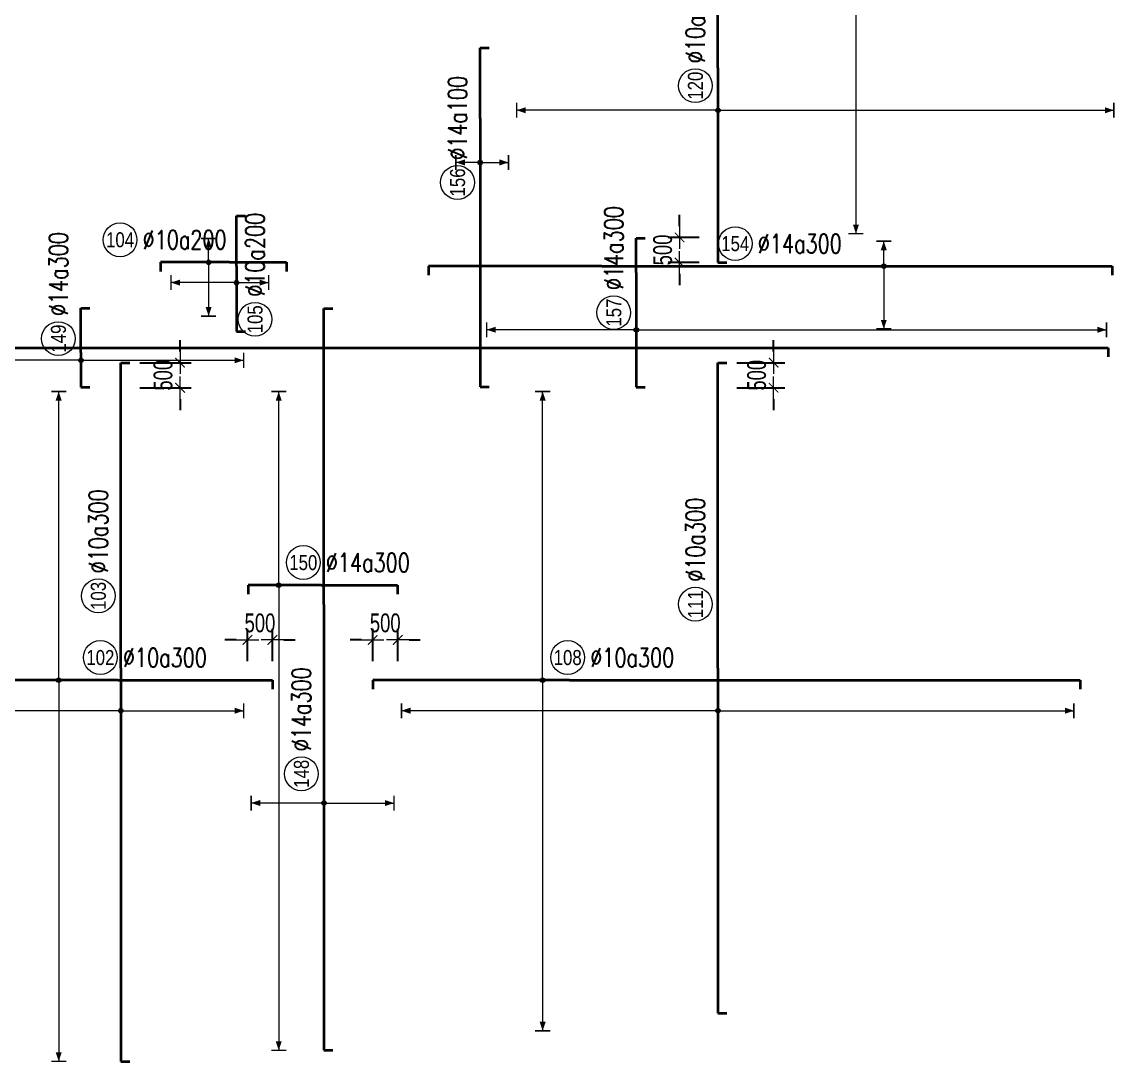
# Model space of a CAD drawing. Header units: millimetres. Extents: x -179076 to 505271, y -35502 to 114955.
# Drawn here: x 195972 to 217826, y 37243 to 58000 of the extents above; entities that cross this region are included whole.
import ezdxf
from ezdxf.enums import TextEntityAlignment as Align

# ---------------------------------------------------------------- set-up
doc = ezdxf.new("R2010")
doc.units = ezdxf.units.MM
doc.layers.get('0').update_dxf_attribs({"lineweight": 20})
doc.layers.get('Defpoints').update_dxf_attribs({"color": 151, "lineweight": 9})
for name, color, linetype, lineweight in [('NDC_S_DIM', 1, 'Continuous', 15), ('NDC_S_REBAR', 4, 'Continuous', 35), ('NDC_S_VN TEXT', 7, 'Continuous', 20)]:
    doc.layers.add(name, color=color, linetype=linetype, lineweight=lineweight)
doc.styles.add('ARIAL', font='arial.ttf', dxfattribs={"width": 0.8})
doc.styles.add('NDC_DIM', font='', dxfattribs={"width": 0.75})
doc.styles.add('NDC_EN TXT', font='romans.shx', dxfattribs={"width": 0.8})
doc.styles.get('NDC_DIM').set_extended_font_data('Dotum')
doc.dimstyles.new('NDC_dim_150', dxfattribs={"dimscale": 150, "dimtxt": 2.5, "dimasz": 1.5, "dimexe": 1.5, "dimexo": 2.5, "dimgap": 1, "dimtad": 1, "dimdec": 0, "dimzin": 0, "dimdsep": 46, "dimtxsty": 'NDC_DIM', "dimblk": 'DIMMARK', "dimcen": 0.09, "dimdle": 1.2, "dimclrd": 1, "dimclre": 1, "dimclrt": 3, "dimadec": 0, "dimazin": 0, "dimtfac": 1, "dimtdec": 0, "dimtix": 1, "dimtofl": 0, "dimtmove": 0, "dimatfit": 3, "dimfxl": 8, "dimfxlon": 1, "dimtolj": 1, "dimtzin": 0, "dimarcsym": 0})

# ---------------------------------------------------------------- blocks, each defined once
blk = doc.blocks.new('DIMMARK')
at = {"layer": 'NDC_S_DIM', "color": 1}
blk.add_line((-1.5, 0), (1, 0), dxfattribs=at)
at = {"layer": 'NDC_S_DIM', "color": 2, "const_width": 0.1}
blk.add_lwpolyline([(-0.424, -0.424), (0.424, 0.424)], dxfattribs=at)
blk = doc.blocks.new('*D261')
at = {"layer": 'Defpoints', "color": 0, "transparency": 16777216}
for p in [(209096, 53699), (209861, 53699), (209861, 53199)]:
    blk.add_point(p, dxfattribs=at)
at = {"layer": 'NDC_S_DIM', "color": 1, "lineweight": -2, "transparency": 16777216}
for p, q in [((209096, 53924), (209096, 54149)), ((209486, 53699), (208871, 53699)), ((209486, 53199), (208871, 53199)), ((209096, 52974), (209096, 52749))]:
    blk.add_line(p, q, dxfattribs=at)
at = {"layer": 'NDC_S_DIM', "color": 1, "lineweight": -2, "transparency": 16777216, "xscale": 225, "yscale": 225, "zscale": 225}
for p, rotation in [((209096, 53699), 270), ((209096, 53199), 90)]:
    blk.add_blockref('DIMMARK', p, dxfattribs=dict(at, rotation=rotation))
at = {"layer": 'NDC_S_DIM', "color": 3, "transparency": 16777216, "insert": (208759, 53449), "char_height": 375, "attachment_point": 5, "rotation": 90, "style": 'NDC_DIM'}
blk.add_mtext('\\A1;500', dxfattribs=at)
blk = doc.blocks.new('*D262')
at = {"layer": 'Defpoints', "color": 0, "transparency": 16777216}
for p in [(209861, 51199), (209861, 50699), (210972, 50699)]:
    blk.add_point(p, dxfattribs=at)
at = {"layer": 'NDC_S_DIM', "color": 1, "lineweight": -2, "transparency": 16777216}
for p, q in [((210972, 51424), (210972, 51649)), ((210236, 51199), (211197, 51199)), ((210236, 50699), (211197, 50699)), ((210972, 50474), (210972, 50249))]:
    blk.add_line(p, q, dxfattribs=at)
at = {"layer": 'NDC_S_DIM', "color": 1, "lineweight": -2, "transparency": 16777216, "xscale": 225, "yscale": 225, "zscale": 225}
for p, rotation in [((210972, 51199), 270), ((210972, 50699), 90)]:
    blk.add_blockref('DIMMARK', p, dxfattribs=dict(at, rotation=rotation))
at = {"layer": 'NDC_S_DIM', "color": 3, "transparency": 16777216, "insert": (210634, 50949), "char_height": 375, "attachment_point": 5, "rotation": 90, "style": 'NDC_DIM'}
blk.add_mtext('\\A1;500', dxfattribs=at)
blk = doc.blocks.new('*D263')
at = {"layer": 'Defpoints', "color": 0, "transparency": 16777216}
for p in [(203472, 45667), (202972, 44866), (203472, 44866)]:
    blk.add_point(p, dxfattribs=at)
at = {"layer": 'NDC_S_DIM', "color": 1, "lineweight": -2, "transparency": 16777216}
for p, q in [((202972, 45241), (202972, 45892)), ((203472, 45241), (203472, 45892)), ((202747, 45667), (202522, 45667)), ((203697, 45667), (203922, 45667))]:
    blk.add_line(p, q, dxfattribs=at)
at = {"layer": 'NDC_S_DIM', "color": 1, "lineweight": -2, "transparency": 16777216, "xscale": 225, "yscale": 225, "zscale": 225}
blk.add_blockref('DIMMARK', (202972, 45667), dxfattribs=at)
at = {"layer": 'NDC_S_DIM', "color": 1, "lineweight": -2, "transparency": 16777216, "xscale": 225, "yscale": 225, "zscale": 225, "rotation": 180}
blk.add_blockref('DIMMARK', (203472, 45667), dxfattribs=at)
at = {"layer": 'NDC_S_DIM', "color": 3, "transparency": 16777216, "insert": (203222, 46005), "char_height": 375, "attachment_point": 5, "style": 'NDC_DIM'}
blk.add_mtext('\\A1;500', dxfattribs=at)
blk = doc.blocks.new('*D264')
at = {"layer": 'Defpoints', "color": 0, "transparency": 16777216}
for p in [(200472, 45667), (200472, 44866), (200972, 44866)]:
    blk.add_point(p, dxfattribs=at)
at = {"layer": 'NDC_S_DIM', "color": 1, "lineweight": -2, "transparency": 16777216}
for p, q in [((200472, 45241), (200472, 45892)), ((200972, 45241), (200972, 45892)), ((200247, 45667), (200022, 45667)), ((201197, 45667), (201422, 45667))]:
    blk.add_line(p, q, dxfattribs=at)
at = {"layer": 'NDC_S_DIM', "color": 1, "lineweight": -2, "transparency": 16777216, "xscale": 225, "yscale": 225, "zscale": 225}
blk.add_blockref('DIMMARK', (200472, 45667), dxfattribs=at)
at = {"layer": 'NDC_S_DIM', "color": 1, "lineweight": -2, "transparency": 16777216, "xscale": 225, "yscale": 225, "zscale": 225, "rotation": 180}
blk.add_blockref('DIMMARK', (200972, 45667), dxfattribs=at)
at = {"layer": 'NDC_S_DIM', "color": 3, "transparency": 16777216, "insert": (200722, 46005), "char_height": 375, "attachment_point": 5, "style": 'NDC_DIM'}
blk.add_mtext('\\A1;500', dxfattribs=at)
blk = doc.blocks.new('*D274')
at = {"layer": 'Defpoints', "color": 0, "transparency": 16777216}
for p in [(197947, 51199), (197947, 50699), (199127, 50699)]:
    blk.add_point(p, dxfattribs=at)
at = {"layer": 'NDC_S_DIM', "color": 1, "lineweight": -2, "transparency": 16777216}
for p, q in [((199127, 51424), (199127, 51649)), ((198322, 51199), (199352, 51199)), ((198322, 50699), (199352, 50699)), ((199127, 50474), (199127, 50249))]:
    blk.add_line(p, q, dxfattribs=at)
at = {"layer": 'NDC_S_DIM', "color": 1, "lineweight": -2, "transparency": 16777216, "xscale": 225, "yscale": 225, "zscale": 225}
for p, rotation in [((199127, 51199), 270), ((199127, 50699), 90)]:
    blk.add_blockref('DIMMARK', p, dxfattribs=dict(at, rotation=rotation))
at = {"layer": 'NDC_S_DIM', "color": 3, "transparency": 16777216, "insert": (198789, 50949), "char_height": 375, "attachment_point": 5, "rotation": 90, "style": 'NDC_DIM'}
blk.add_mtext('\\A1;500', dxfattribs=at)
blk = doc.blocks.new('*U338')
h = blk.add_hatch(color=6)
edge = h.paths.add_edge_path()
edge.add_arc((-7.93, 0), 0.3, 0, 360)
at = {"layer": 'NDC_S_DIM', "color": 8}
for q in [(-7.93, 38.39), (-7.93, -50.72)]:
    blk.add_line((-7.93, 0), q, dxfattribs=at)
for points in [[(-8.93, 38.39, 0.2, 0.2, 0), (-6.93, 38.39, 0, 0, 0)], [(-8.93, -50.72, 0.2, 0.2, 0), (-6.93, -50.72, 0, 0, 0)]]:
    blk.add_lwpolyline(points, format="xyseb", dxfattribs=at)
at = {"layer": 'NDC_S_DIM'}
blk.add_circle((-2.39, 3), 2.25, dxfattribs=at)
at = {"layer": 'NDC_S_DIM', "color": 6}
blk.add_circle((-7.93, 0), 0.3, dxfattribs=at)
at = {"layer": 'NDC_S_DIM', "color": 8}
for points in [[(-8.33, 37.19), (-7.93, 38.39), (-7.53, 37.19)], [(-8.33, -49.52), (-7.93, -50.72), (-7.53, -49.52)]]:
    blk.add_solid(points, dxfattribs=at)
at = {"layer": 'NDC_S_REBAR'}
for p, q in [((0, 0), (-26.16, 0)), ((-26.16, 0), (-26.16, -1.2)), ((0, 0), (20.5, 0)), ((20.5, 0), (20.5, -1.2)), ((-26.16, -1.2), (-26.16, -1.2)), ((20.5, -1.2), (20.5, -1.2))]:
    blk.add_line(p, q, dxfattribs=at)
at = {"layer": 'NDC_S_VN TEXT', "style": 'ARIAL', "width": 0.8}
blk.add_attdef('KHT', text='', height=2, dxfattribs=at).set_placement((-2.39, 3), align=Align.MIDDLE_CENTER)
at = {"layer": 'NDC_S_VN TEXT', "color": 3, "style": 'NDC_EN TXT', "width": 0.75}
blk.add_attdef('DKT', (0.61, 1.75), '', height=2.5, dxfattribs=at)
blk = doc.blocks.new('*U337')
h = blk.add_hatch(color=6)
edge = h.paths.add_edge_path()
edge.add_arc((-3.55, 0), 0.3, 0, 360)
at = {"layer": 'NDC_S_DIM', "color": 8}
for q in [(-3.55, 38.39), (-3.55, -46.66)]:
    blk.add_line((-3.55, 0), q, dxfattribs=at)
for points in [[(-4.55, 38.39, 0.2, 0.2, 0), (-2.55, 38.39, 0, 0, 0)], [(-4.55, -46.66, 0.2, 0.2, 0), (-2.55, -46.66, 0, 0, 0)]]:
    blk.add_lwpolyline(points, format="xyseb", dxfattribs=at)
at = {"layer": 'NDC_S_DIM'}
blk.add_circle((-0.22, 3), 2.25, dxfattribs=at)
at = {"layer": 'NDC_S_DIM', "color": 6}
blk.add_circle((-3.55, 0), 0.3, dxfattribs=at)
at = {"layer": 'NDC_S_DIM', "color": 8}
for points in [[(-3.95, 37.19), (-3.55, 38.39), (-3.15, 37.19)], [(-3.95, -45.46), (-3.55, -46.66), (-3.15, -45.46)]]:
    blk.add_solid(points, dxfattribs=at)
at = {"layer": 'NDC_S_REBAR'}
for p, q in [((0, 0), (-26.16, 0)), ((-26.16, 0), (-26.16, -1.2)), ((0, 0), (67.96, 0)), ((67.96, 0), (67.96, -1.2)), ((-26.16, -1.2), (-26.16, -1.2)), ((67.96, -1.2), (67.96, -1.2))]:
    blk.add_line(p, q, dxfattribs=at)
at = {"layer": 'NDC_S_VN TEXT', "style": 'ARIAL', "width": 0.8}
blk.add_attdef('KHT', text='', height=2, dxfattribs=at).set_placement((-0.22, 3), align=Align.MIDDLE_CENTER)
at = {"layer": 'NDC_S_VN TEXT', "color": 3, "style": 'NDC_EN TXT', "width": 0.75}
blk.add_attdef('DKT', (2.78, 1.75), '', height=2.5, dxfattribs=at)
blk = doc.blocks.new('*U336')
h = blk.add_hatch(color=6)
edge = h.paths.add_edge_path()
edge.add_arc((13.48, 0), 0.3, 0, 360)
at = {"layer": 'NDC_S_DIM', "color": 8}
for q in [(13.48, 21.35), (13.48, -34.98)]:
    blk.add_line((13.48, 0), q, dxfattribs=at)
for points in [[(12.48, 21.35, 0.2, 0.2, 0), (14.48, 21.35, 0, 0, 0)], [(12.48, -34.98, 0.2, 0.2, 0), (14.48, -34.98, 0, 0, 0)]]:
    blk.add_lwpolyline(points, format="xyseb", dxfattribs=at)
at = {"layer": 'NDC_S_DIM'}
blk.add_circle((10.66, 3), 2.25, dxfattribs=at)
at = {"layer": 'NDC_S_DIM', "color": 6}
blk.add_circle((13.48, 0), 0.3, dxfattribs=at)
at = {"layer": 'NDC_S_DIM', "color": 8}
for points in [[(13.08, 20.15), (13.48, 21.35), (13.88, 20.15)], [(13.08, -33.78), (13.48, -34.98), (13.88, -33.78)]]:
    blk.add_solid(points, dxfattribs=at)
at = {"layer": 'NDC_S_REBAR'}
for p, q in [((0, 0), (-43.37, 0)), ((-43.37, 0), (-43.37, -1.2)), ((0, 0), (48.22, 0)), ((48.22, 0), (48.22, -1.2)), ((-43.37, -1.2), (-43.37, -1.2)), ((48.22, -1.2), (48.22, -1.2))]:
    blk.add_line(p, q, dxfattribs=at)
at = {"layer": 'NDC_S_VN TEXT', "style": 'ARIAL', "width": 0.8}
blk.add_attdef('KHT', text='', height=2, dxfattribs=at).set_placement((10.66, 3), align=Align.MIDDLE_CENTER)
at = {"layer": 'NDC_S_VN TEXT', "color": 3, "style": 'NDC_EN TXT', "width": 0.75}
blk.add_attdef('DKT', (13.66, 1.75), '', height=2.5, dxfattribs=at)
blk = doc.blocks.new('*U327')
h = blk.add_hatch(color=6)
edge = h.paths.add_edge_path()
edge.add_arc((-5.66, 0), 0.3, 0, 360)
at = {"layer": 'NDC_S_DIM', "color": 8}
for q in [(-5.66, 25.75), (-5.66, -61.88)]:
    blk.add_line((-5.66, 0), q, dxfattribs=at)
for points in [[(-6.66, 25.75, 0.2, 0.2, 0), (-4.66, 25.75, 0, 0, 0)], [(-6.66, -61.88, 0.2, 0.2, 0), (-4.66, -61.88, 0, 0, 0)]]:
    blk.add_lwpolyline(points, format="xyseb", dxfattribs=at)
at = {"layer": 'NDC_S_DIM'}
blk.add_circle((-2.39, 3), 2.25, dxfattribs=at)
at = {"layer": 'NDC_S_DIM', "color": 6}
blk.add_circle((-5.66, 0), 0.3, dxfattribs=at)
at = {"layer": 'NDC_S_DIM', "color": 8}
for points in [[(-6.06, 24.55), (-5.66, 25.75), (-5.26, 24.55)], [(-6.06, -60.68), (-5.66, -61.88), (-5.26, -60.68)]]:
    blk.add_solid(points, dxfattribs=at)
at = {"layer": 'NDC_S_REBAR'}
for p, q in [((0, 0), (-9.73, 0)), ((-9.73, 0), (-9.73, -1.2)), ((0, 0), (10.15, 0)), ((10.15, 0), (10.15, -1.2)), ((-9.73, -1.2), (-9.73, -1.2)), ((10.15, -1.2), (10.15, -1.2))]:
    blk.add_line(p, q, dxfattribs=at)
at = {"layer": 'NDC_S_VN TEXT', "style": 'ARIAL', "width": 0.8}
blk.add_attdef('KHT', text='', height=2, dxfattribs=at).set_placement((-2.39, 3), align=Align.MIDDLE_CENTER)
at = {"layer": 'NDC_S_VN TEXT', "color": 3, "style": 'NDC_EN TXT', "width": 0.75}
blk.add_attdef('DKT', (0.61, 1.75), '', height=2.5, dxfattribs=at)
blk = doc.blocks.new('*U318')
h = blk.add_hatch(color=6)
edge = h.paths.add_edge_path()
edge.add_arc((-5.66, 0), 0.3, 0, 360)
at = {"layer": 'NDC_S_DIM', "color": 8}
for q in [(-5.66, 22.67), (-5.66, -16.33)]:
    blk.add_line((-5.66, 0), q, dxfattribs=at)
for points in [[(-6.66, 22.67, 0.2, 0.2, 0), (-4.66, 22.67, 0, 0, 0)], [(-6.66, -16.33, 0.2, 0.2, 0), (-4.66, -16.33, 0, 0, 0)]]:
    blk.add_lwpolyline(points, format="xyseb", dxfattribs=at)
at = {"layer": 'NDC_S_DIM'}
blk.add_circle((9.62, 3), 2.25, dxfattribs=at)
at = {"layer": 'NDC_S_DIM', "color": 6}
blk.add_circle((-5.66, 0), 0.3, dxfattribs=at)
at = {"layer": 'NDC_S_DIM', "color": 8}
for points in [[(-6.06, 21.47), (-5.66, 22.67), (-5.26, 21.47)], [(-6.06, -15.13), (-5.66, -16.33), (-5.26, -15.13)]]:
    blk.add_solid(points, dxfattribs=at)
at = {"layer": 'NDC_S_REBAR'}
for p, q in [((0, 0), (-52.32, 0)), ((-52.32, 0), (-52.32, -1.2)), ((0, 0), (40.64, 0)), ((40.64, 0), (40.64, -1.2)), ((-52.32, -1.2), (-52.32, -1.2)), ((40.64, -1.2), (40.64, -1.2))]:
    blk.add_line(p, q, dxfattribs=at)
at = {"layer": 'NDC_S_VN TEXT', "style": 'ARIAL', "width": 0.8}
blk.add_attdef('KHT', text='', height=2, dxfattribs=at).set_placement((9.62, 3), align=Align.MIDDLE_CENTER)
at = {"layer": 'NDC_S_VN TEXT', "color": 3, "style": 'NDC_EN TXT', "width": 0.75}
blk.add_attdef('DKT', (12.62, 1.75), '', height=2.5, dxfattribs=at)
blk = doc.blocks.new('*U317')
h = blk.add_hatch(color=6)
edge = h.paths.add_edge_path()
edge.add_arc((-5.66, 0), 0.3, 0, 360)
at = {"layer": 'NDC_S_DIM', "color": 8}
for q in [(-5.66, 42.1), (-5.66, -47.35)]:
    blk.add_line((-5.66, 0), q, dxfattribs=at)
for points in [[(-6.66, 42.1, 0.2, 0.2, 0), (-4.66, 42.1, 0, 0, 0)], [(-6.66, -47.35, 0.2, 0.2, 0), (-4.66, -47.35, 0, 0, 0)]]:
    blk.add_lwpolyline(points, format="xyseb", dxfattribs=at)
at = {"layer": 'NDC_S_DIM'}
blk.add_circle((8.51, 3), 2.25, dxfattribs=at)
at = {"layer": 'NDC_S_DIM', "color": 6}
blk.add_circle((-5.66, 0), 0.3, dxfattribs=at)
at = {"layer": 'NDC_S_DIM', "color": 8}
for points in [[(-6.06, 40.9), (-5.66, 42.1), (-5.26, 40.9)], [(-6.06, -46.15), (-5.66, -47.35), (-5.26, -46.15)]]:
    blk.add_solid(points, dxfattribs=at)
at = {"layer": 'NDC_S_REBAR'}
for p, q in [((0, 0), (-45.89, 0)), ((-45.89, 0), (-45.89, -1.2)), ((0, 0), (40.64, 0)), ((40.64, 0), (40.64, -1.2)), ((-45.89, -1.2), (-45.89, -1.2)), ((40.64, -1.2), (40.64, -1.2))]:
    blk.add_line(p, q, dxfattribs=at)
at = {"layer": 'NDC_S_VN TEXT', "style": 'ARIAL', "width": 0.8}
blk.add_attdef('KHT', text='', height=2, dxfattribs=at).set_placement((8.51, 3), align=Align.MIDDLE_CENTER)
at = {"layer": 'NDC_S_VN TEXT', "color": 3, "style": 'NDC_EN TXT', "width": 0.75}
blk.add_attdef('DKT', (11.51, 1.75), '', height=2.5, dxfattribs=at)
blk = doc.blocks.new('*U309')
h = blk.add_hatch(color=6)
edge = h.paths.add_edge_path()
edge.add_arc((-26.39, 0), 0.3, 0, 360)
at = {"layer": 'NDC_S_DIM', "color": 8}
for q in [(-26.39, 9.68), (-26.39, -9.32)]:
    blk.add_line((-26.39, 0), q, dxfattribs=at)
for points in [[(-27.39, 9.68, 0.2, 0.2, 0), (-25.39, 9.68, 0, 0, 0)], [(-27.39, -9.32, 0.2, 0.2, 0), (-25.39, -9.32, 0, 0, 0)]]:
    blk.add_lwpolyline(points, format="xyseb", dxfattribs=at)
at = {"layer": 'NDC_S_DIM'}
blk.add_circle((-22.5, 3), 2.25, dxfattribs=at)
at = {"layer": 'NDC_S_DIM', "color": 6}
blk.add_circle((-26.39, 0), 0.3, dxfattribs=at)
at = {"layer": 'NDC_S_DIM', "color": 8}
for points in [[(-26.79, 8.48), (-26.39, 9.68), (-25.99, 8.48)], [(-26.79, -8.12), (-26.39, -9.32), (-25.99, -8.12)]]:
    blk.add_solid(points, dxfattribs=at)
at = {"layer": 'NDC_S_REBAR'}
for p, q in [((0, 0), (-59.27, 0)), ((-59.27, 0), (-59.27, -1.2)), ((0, 0), (39.42, 0)), ((39.42, 0), (39.42, -1.2)), ((-59.27, -1.2), (-59.27, -1.2)), ((39.42, -1.2), (39.42, -1.2))]:
    blk.add_line(p, q, dxfattribs=at)
at = {"layer": 'NDC_S_VN TEXT', "style": 'ARIAL', "width": 0.8}
blk.add_attdef('KHT', text='', height=2, dxfattribs=at).set_placement((-22.5, 3), align=Align.MIDDLE_CENTER)
at = {"layer": 'NDC_S_VN TEXT', "color": 3, "style": 'NDC_EN TXT', "width": 0.75}
blk.add_attdef('DKT', (-19.5, 1.75), '', height=2.5, dxfattribs=at)
blk = doc.blocks.new('*U303')
h = blk.add_hatch(color=6)
edge = h.paths.add_edge_path()
edge.add_arc((-5.66, 0), 0.3, 0, 360)
at = {"layer": 'NDC_S_DIM', "color": 8}
for q in [(-5.66, 26.77), (-5.66, -52.67)]:
    blk.add_line((-5.66, 0), q, dxfattribs=at)
for points in [[(-6.66, 26.77, 0.2, 0.2, 0), (-4.66, 26.77, 0, 0, 0)], [(-6.66, -52.67, 0.2, 0.2, 0), (-4.66, -52.67, 0, 0, 0)]]:
    blk.add_lwpolyline(points, format="xyseb", dxfattribs=at)
at = {"layer": 'NDC_S_DIM'}
blk.add_circle((-2.39, 3), 2.25, dxfattribs=at)
at = {"layer": 'NDC_S_DIM', "color": 6}
blk.add_circle((-5.66, 0), 0.3, dxfattribs=at)
at = {"layer": 'NDC_S_DIM', "color": 8}
for points in [[(-6.06, 25.57), (-5.66, 26.77), (-5.26, 25.57)], [(-6.06, -51.47), (-5.66, -52.67), (-5.26, -51.47)]]:
    blk.add_solid(points, dxfattribs=at)
at = {"layer": 'NDC_S_REBAR'}
for p, q in [((0, 0), (-25.91, 0)), ((-25.91, 0), (-25.91, -1.2)), ((0, 0), (38.09, 0)), ((38.09, 0), (38.09, -1.2)), ((-25.91, -1.2), (-25.91, -1.2)), ((38.09, -1.2), (38.09, -1.2))]:
    blk.add_line(p, q, dxfattribs=at)
at = {"layer": 'NDC_S_VN TEXT', "style": 'ARIAL', "width": 0.8}
blk.add_attdef('KHT', text='', height=2, dxfattribs=at).set_placement((-2.39, 3), align=Align.MIDDLE_CENTER)
at = {"layer": 'NDC_S_VN TEXT', "color": 3, "style": 'NDC_EN TXT', "width": 0.75}
blk.add_attdef('DKT', (0.61, 1.75), '', height=2.5, dxfattribs=at)
blk = doc.blocks.new('*U302')
h = blk.add_hatch(color=6)
edge = h.paths.add_edge_path()
edge.add_arc((-7.62, 0), 0.3, 0, 360)
at = {"layer": 'NDC_S_DIM', "color": 8}
for q in [(-7.62, 19.9), (-7.62, -62.55)]:
    blk.add_line((-7.62, 0), q, dxfattribs=at)
for points in [[(-8.62, 19.9, 0.2, 0.2, 0), (-6.62, 19.9, 0, 0, 0)], [(-8.62, -62.55, 0.2, 0.2, 0), (-6.62, -62.55, 0, 0, 0)]]:
    blk.add_lwpolyline(points, format="xyseb", dxfattribs=at)
at = {"layer": 'NDC_S_DIM'}
blk.add_circle((-5.34, 3), 2.25, dxfattribs=at)
at = {"layer": 'NDC_S_DIM', "color": 6}
blk.add_circle((-7.62, 0), 0.3, dxfattribs=at)
at = {"layer": 'NDC_S_DIM', "color": 8}
for points in [[(-8.02, 18.7), (-7.62, 19.9), (-7.22, 18.7)], [(-8.02, -61.35), (-7.62, -62.55), (-7.22, -61.35)]]:
    blk.add_solid(points, dxfattribs=at)
at = {"layer": 'NDC_S_REBAR'}
for p, q in [((0, 0), (-15.24, 0)), ((-15.24, 0), (-15.24, -1.2)), ((0, 0), (4.56, 0)), ((4.56, 0), (4.56, -1.2)), ((-15.24, -1.2), (-15.24, -1.2)), ((4.56, -1.2), (4.56, -1.2))]:
    blk.add_line(p, q, dxfattribs=at)
at = {"layer": 'NDC_S_VN TEXT', "style": 'ARIAL', "width": 0.8}
blk.add_attdef('KHT', text='', height=2, dxfattribs=at).set_placement((-5.34, 3), align=Align.MIDDLE_CENTER)
at = {"layer": 'NDC_S_VN TEXT', "color": 3, "style": 'NDC_EN TXT', "width": 0.75}
blk.add_attdef('DKT', (-2.34, 1.75), '', height=2.5, dxfattribs=at)
blk = doc.blocks.new('*U296')
h = blk.add_hatch(color=6)
edge = h.paths.add_edge_path()
edge.add_arc((-1.02, 0), 0.3, 0, 360)
at = {"layer": 'NDC_S_DIM', "color": 8}
for q in [(-1.02, 17.36), (-1.02, -21.64)]:
    blk.add_line((-1.02, 0), q, dxfattribs=at)
for points in [[(-2.02, 17.36, 0.2, 0.2, 0), (-0.02, 17.36, 0, 0, 0)], [(-2.02, -21.64, 0.2, 0.2, 0), (-0.02, -21.64, 0, 0, 0)]]:
    blk.add_lwpolyline(points, format="xyseb", dxfattribs=at)
at = {"layer": 'NDC_S_DIM'}
blk.add_circle((1.87, 3), 2.25, dxfattribs=at)
at = {"layer": 'NDC_S_DIM', "color": 6}
blk.add_circle((-1.02, 0), 0.3, dxfattribs=at)
at = {"layer": 'NDC_S_DIM', "color": 8}
for points in [[(-1.42, 16.16), (-1.02, 17.36), (-0.62, 16.16)], [(-1.42, -20.44), (-1.02, -21.64), (-0.62, -20.44)]]:
    blk.add_solid(points, dxfattribs=at)
at = {"layer": 'NDC_S_REBAR'}
for p, q in [((0, 0), (-4.57, 0)), ((-4.57, 0), (-4.57, -1.2)), ((0, 0), (5.9, 0)), ((5.9, 0), (5.9, -1.2)), ((-4.57, -1.2), (-4.57, -1.2)), ((5.9, -1.2), (5.9, -1.2))]:
    blk.add_line(p, q, dxfattribs=at)
at = {"layer": 'NDC_S_VN TEXT', "style": 'ARIAL', "width": 0.8}
blk.add_attdef('KHT', text='', height=2, dxfattribs=at).set_placement((1.87, 3), align=Align.MIDDLE_CENTER)
at = {"layer": 'NDC_S_VN TEXT', "color": 3, "style": 'NDC_EN TXT', "width": 0.75}
blk.add_attdef('DKT', (4.87, 1.75), '', height=2.5, dxfattribs=at)
blk = doc.blocks.new('*U295')
h = blk.add_hatch(color=6)
edge = h.paths.add_edge_path()
edge.add_arc((27.07, 0), 0.3, 0, 360)
at = {"layer": 'NDC_S_DIM', "color": 8}
for q in [(27.07, 1.53), (27.07, -4.8)]:
    blk.add_line((27.07, 0), q, dxfattribs=at)
for points in [[(26.07, 1.53, 0.2, 0.2, 0), (28.07, 1.53, 0, 0, 0)], [(26.07, -4.8, 0.2, 0.2, 0), (28.07, -4.8, 0, 0, 0)]]:
    blk.add_lwpolyline(points, format="xyseb", dxfattribs=at)
at = {"layer": 'NDC_S_DIM', "color": 6}
blk.add_circle((27.07, 0), 0.3, dxfattribs=at)
at = {"layer": 'NDC_S_DIM'}
blk.add_circle((35.24, -3.03), 2.25, dxfattribs=at)
at = {"layer": 'NDC_S_DIM', "color": 8}
for points in [[(26.67, 0.33), (27.07, 1.53), (27.47, 0.33)], [(26.67, -3.6), (27.07, -4.8), (27.47, -3.6)]]:
    blk.add_solid(points, dxfattribs=at)
at = {"layer": 'NDC_S_REBAR'}
for p, q in [((0, 0), (-107.86, 0)), ((-107.86, 0), (-107.86, -1.2)), ((0, 0), (281.19, 0)), ((281.19, 0), (281.19, -1.2)), ((-107.86, -1.2), (-107.86, -1.2)), ((281.19, -1.2), (281.19, -1.2))]:
    blk.add_line(p, q, dxfattribs=at)
at = {"layer": 'NDC_S_VN TEXT', "style": 'ARIAL', "width": 0.8}
blk.add_attdef('KHT', text='', height=2, dxfattribs=at).set_placement((35.24, -3.03), align=Align.MIDDLE_CENTER)
at = {"layer": 'NDC_S_VN TEXT', "color": 3, "style": 'NDC_EN TXT', "width": 0.75}
blk.add_attdef('DKT', (38.24, -4.28), '', height=2.5, dxfattribs=at)
blk = doc.blocks.new('*U294')
h = blk.add_hatch(color=6)
edge = h.paths.add_edge_path()
edge.add_arc((37.5, 0), 0.3, 0, 360)
at = {"layer": 'NDC_S_DIM', "color": 8}
for q in [(37.5, 3.33), (37.5, -8.34)]:
    blk.add_line((37.5, 0), q, dxfattribs=at)
for points in [[(36.5, 3.33, 0.2, 0.2, 0), (38.5, 3.33, 0, 0, 0)], [(36.5, -8.34, 0.2, 0.2, 0), (38.5, -8.34, 0, 0, 0)]]:
    blk.add_lwpolyline(points, format="xyseb", dxfattribs=at)
at = {"layer": 'NDC_S_DIM'}
blk.add_circle((17.74, 3), 2.25, dxfattribs=at)
at = {"layer": 'NDC_S_DIM', "color": 6}
blk.add_circle((37.5, 0), 0.3, dxfattribs=at)
at = {"layer": 'NDC_S_DIM', "color": 8}
for points in [[(37.1, 2.13), (37.5, 3.33), (37.9, 2.13)], [(37.1, -7.14), (37.5, -8.34), (37.9, -7.14)]]:
    blk.add_solid(points, dxfattribs=at)
at = {"layer": 'NDC_S_REBAR'}
for p, q in [((0, 0), (-23.06, 0)), ((-23.06, 0), (-23.06, -1.2)), ((0, 0), (67.89, 0)), ((67.89, 0), (67.89, -1.2)), ((-23.06, -1.2), (-23.06, -1.2)), ((67.89, -1.2), (67.89, -1.2))]:
    blk.add_line(p, q, dxfattribs=at)
at = {"layer": 'NDC_S_VN TEXT', "style": 'ARIAL', "width": 0.8}
blk.add_attdef('KHT', text='', height=2, dxfattribs=at).set_placement((17.74, 3), align=Align.MIDDLE_CENTER)
at = {"layer": 'NDC_S_VN TEXT', "color": 3, "style": 'NDC_EN TXT', "width": 0.75}
blk.add_attdef('DKT', (20.74, 1.75), '', height=2.5, dxfattribs=at)
blk = doc.blocks.new('*U278')
h = blk.add_hatch(color=6)
edge = h.paths.add_edge_path()
edge.add_arc((-5.86, 0), 0.3, 0, 360)
at = {"layer": 'NDC_S_DIM', "color": 8}
for q in [(-5.86, 3.22), (-5.86, -3.78)]:
    blk.add_line((-5.86, 0), q, dxfattribs=at)
for points in [[(-6.86, 3.22, 0.2, 0.2, 0), (-4.86, 3.22, 0, 0, 0)], [(-6.86, -3.78, 0.2, 0.2, 0), (-4.86, -3.78, 0, 0, 0)]]:
    blk.add_lwpolyline(points, format="xyseb", dxfattribs=at)
at = {"layer": 'NDC_S_DIM'}
blk.add_circle((-8.52, 3), 2.25, dxfattribs=at)
at = {"layer": 'NDC_S_DIM', "color": 6}
blk.add_circle((-5.86, 0), 0.3, dxfattribs=at)
at = {"layer": 'NDC_S_DIM', "color": 8}
for points in [[(-6.26, 2.02), (-5.86, 3.22), (-5.46, 2.02)], [(-6.26, -2.58), (-5.86, -3.78), (-5.46, -2.58)]]:
    blk.add_solid(points, dxfattribs=at)
at = {"layer": 'NDC_S_REBAR'}
for p, q in [((0, 0), (-35.73, 0)), ((-35.73, 0), (-35.73, -1.2)), ((0, 0), (9.41, 0)), ((9.41, 0), (9.41, -1.2)), ((-35.73, -1.2), (-35.73, -1.2)), ((9.41, -1.2), (9.41, -1.2))]:
    blk.add_line(p, q, dxfattribs=at)
at = {"layer": 'NDC_S_VN TEXT', "style": 'ARIAL', "width": 0.8}
blk.add_attdef('KHT', text='', height=2, dxfattribs=at).set_placement((-8.52, 3), align=Align.MIDDLE_CENTER)
at = {"layer": 'NDC_S_VN TEXT', "color": 3, "style": 'NDC_EN TXT', "width": 0.75}
blk.add_attdef('DKT', (-5.52, 1.75), '', height=2.5, dxfattribs=at)
blk = doc.blocks.new('*U350')
h = blk.add_hatch(color=6)
edge = h.paths.add_edge_path()
edge.add_arc((-2.78, 0), 0.3, 0, 360)
at = {"layer": 'NDC_S_DIM', "color": 8}
for q in [(-2.78, 3.18), (-2.78, -7.16)]:
    blk.add_line((-2.78, 0), q, dxfattribs=at)
for points in [[(-3.78, 3.18, 0.2, 0.2, 0), (-1.78, 3.18, 0, 0, 0)], [(-3.78, -7.16, 0.2, 0.2, 0), (-1.78, -7.16, 0, 0, 0)]]:
    blk.add_lwpolyline(points, format="xyseb", dxfattribs=at)
at = {"layer": 'NDC_S_DIM'}
blk.add_circle((-14.56, 3), 2.25, dxfattribs=at)
at = {"layer": 'NDC_S_DIM', "color": 6}
blk.add_circle((-2.78, 0), 0.3, dxfattribs=at)
at = {"layer": 'NDC_S_DIM', "color": 8}
for points in [[(-3.18, 1.98), (-2.78, 3.18), (-2.38, 1.98)], [(-3.18, -5.96), (-2.78, -7.16), (-2.38, -5.96)]]:
    blk.add_solid(points, dxfattribs=at)
at = {"layer": 'NDC_S_REBAR'}
for p, q in [((0, 0), (-9.16, 0)), ((-9.16, 0), (-9.16, -1.2)), ((0, 0), (7.57, 0)), ((7.57, 0), (7.57, -1.2)), ((-9.16, -1.2), (-9.16, -1.2)), ((7.57, -1.2), (7.57, -1.2))]:
    blk.add_line(p, q, dxfattribs=at)
at = {"layer": 'NDC_S_VN TEXT', "style": 'ARIAL', "width": 0.8}
blk.add_attdef('KHT', text='', height=2, dxfattribs=at).set_placement((-14.56, 3), align=Align.MIDDLE_CENTER)
at = {"layer": 'NDC_S_VN TEXT', "color": 3, "style": 'NDC_EN TXT', "width": 0.75}
blk.add_attdef('DKT', (-11.56, 1.75), '', height=2.5, dxfattribs=at)
blk = doc.blocks.new('*U347')
h = blk.add_hatch(color=6)
edge = h.paths.add_edge_path()
edge.add_arc((-2.2, 0), 0.3, 0, 360)
at = {"layer": 'NDC_S_DIM', "color": 8}
for q in [(-2.2, 8.72), (-2.2, -4.28)]:
    blk.add_line((-2.2, 0), q, dxfattribs=at)
for points in [[(-3.2, 8.72, 0.2, 0.2, 0), (-1.2, 8.72, 0, 0, 0)], [(-3.2, -4.28, 0.2, 0.2, 0), (-1.2, -4.28, 0, 0, 0)]]:
    blk.add_lwpolyline(points, format="xyseb", dxfattribs=at)
at = {"layer": 'NDC_S_DIM', "color": 6}
blk.add_circle((-2.2, 0), 0.3, dxfattribs=at)
at = {"layer": 'NDC_S_DIM'}
blk.add_circle((-7.08, -2.47), 2.25, dxfattribs=at)
at = {"layer": 'NDC_S_DIM', "color": 8}
for points in [[(-2.6, 7.52), (-2.2, 8.72), (-1.8, 7.52)], [(-2.6, -3.08), (-2.2, -4.28), (-1.8, -3.08)]]:
    blk.add_solid(points, dxfattribs=at)
at = {"layer": 'NDC_S_REBAR'}
for p, q in [((0, 0), (-8.72, 0)), ((-8.72, 0), (-8.72, -1.2)), ((0, 0), (6.68, 0)), ((6.68, 0), (6.68, -1.2)), ((-8.72, -1.2), (-8.72, -1.2)), ((6.68, -1.2), (6.68, -1.2))]:
    blk.add_line(p, q, dxfattribs=at)
at = {"layer": 'NDC_S_VN TEXT', "color": 3, "style": 'NDC_EN TXT', "width": 0.75}
blk.add_attdef('DKT', (-4.08, -3.72), '', height=2.5, dxfattribs=at)
at = {"layer": 'NDC_S_VN TEXT', "style": 'ARIAL', "width": 0.8}
blk.add_attdef('KHT', text='', height=2, dxfattribs=at).set_placement((-7.08, -2.47), align=Align.MIDDLE_CENTER)

msp = doc.modelspace()

# ---------------------------------------------------------------- block references
at = {"xscale": 150, "yscale": 150, "zscale": 150, "rotation": 90}
for name, p, values in [('*U303', (209861.4, 57085.7), {'KHT': '120', 'DKT': '%%C10a300'}), ('*U278', (205115, 56074.2), {'KHT': '156', 'DKT': '%%C14a100'}), ('*U302', (208232, 52999.9), {'KHT': '157', 'DKT': '%%c14a300'}), ('*U347', (200253.6, 53127.6), {'KHT': '105', 'DKT': '%%C10a200'}), ('*U296', (197150.2, 51399.9), {'KHT': '149', 'DKT': '%%c14a300'}), ('*U309', (201999, 46371), {'KHT': '148', 'DKT': '%%c14a300'}), ('*U318', (197946.6, 45103.6), {'KHT': '103', 'DKT': '%%C10a300'}), ('*U317', (209861.4, 45103.6), {'KHT': '111', 'DKT': '%%C10a300'})]:
    msp.add_blockref(name, p, dxfattribs=at).add_auto_attribs(values)
at = {"xscale": 150, "yscale": 150, "zscale": 150}
for name, p, values in [('*U336', (210592.9, 59022.7), {'KHT': '122', 'DKT': '%%C10a300'}), ('*U350', (200114.7, 53202.3), {'KHT': '104', 'DKT': '%%C10a200'}), ('*U294', (207545.8, 53125.4), {'KHT': '154', 'DKT': '%%c14a300'}), ('*U295', (175471.4, 51494.3), {'KHT': '134', 'DKT': '%%c14a300'}), ('*U338', (197896, 44865.8), {'KHT': '102', 'DKT': '%%C10a300'}), ('*U327', (201945.8, 46761.2), {'KHT': '150', 'DKT': '%%c14a300'}), ('*U337', (206896, 44865.8), {'KHT': '108', 'DKT': '%%C10a300'})]:
    msp.add_blockref(name, p, dxfattribs=at).add_auto_attribs(values)

# ---------------------------------------------------------------- dimensions: what is measured, and where the dimension line sits
at = {"layer": 'NDC_S_DIM'}
for base, p1, p2, picture, middle in [((209096.5, 53699.2), (209861.4, 53199.2), (209861.4, 53699.2), '*D261', (208758.7, 53449.2)), ((199126.9, 50699.2), (197946.6, 51199.2), (197946.6, 50699.2), '*D274', (198789.2, 50949.2)), ((210971.7, 50699.2), (209861.4, 51199.2), (209861.4, 50699.2), '*D262', (210633.9, 50949.2))]:
    dim = msp.add_linear_dim(base=base, p1=p1, p2=p2, angle=90, dimstyle='NDC_dim_150', dxfattribs=at)
    dim.commit()
    dim.dimension.update_dxf_attribs({"geometry": picture, "text_midpoint": middle})
for base, p1, p2, picture, middle in [((200471.7, 45667), (200971.7, 44865.8), (200471.7, 44865.8), '*D264', (200721.7, 46004.7)), ((203471.7, 45667), (202971.7, 44865.8), (203471.7, 44865.8), '*D263', (203221.7, 46004.7))]:
    dim = msp.add_linear_dim(base=base, p1=p1, p2=p2, dimstyle='NDC_dim_150', dxfattribs=at)
    dim.commit()
    dim.dimension.update_dxf_attribs({"geometry": picture, "text_midpoint": middle})

doc.saveas('drawing.dxf')
